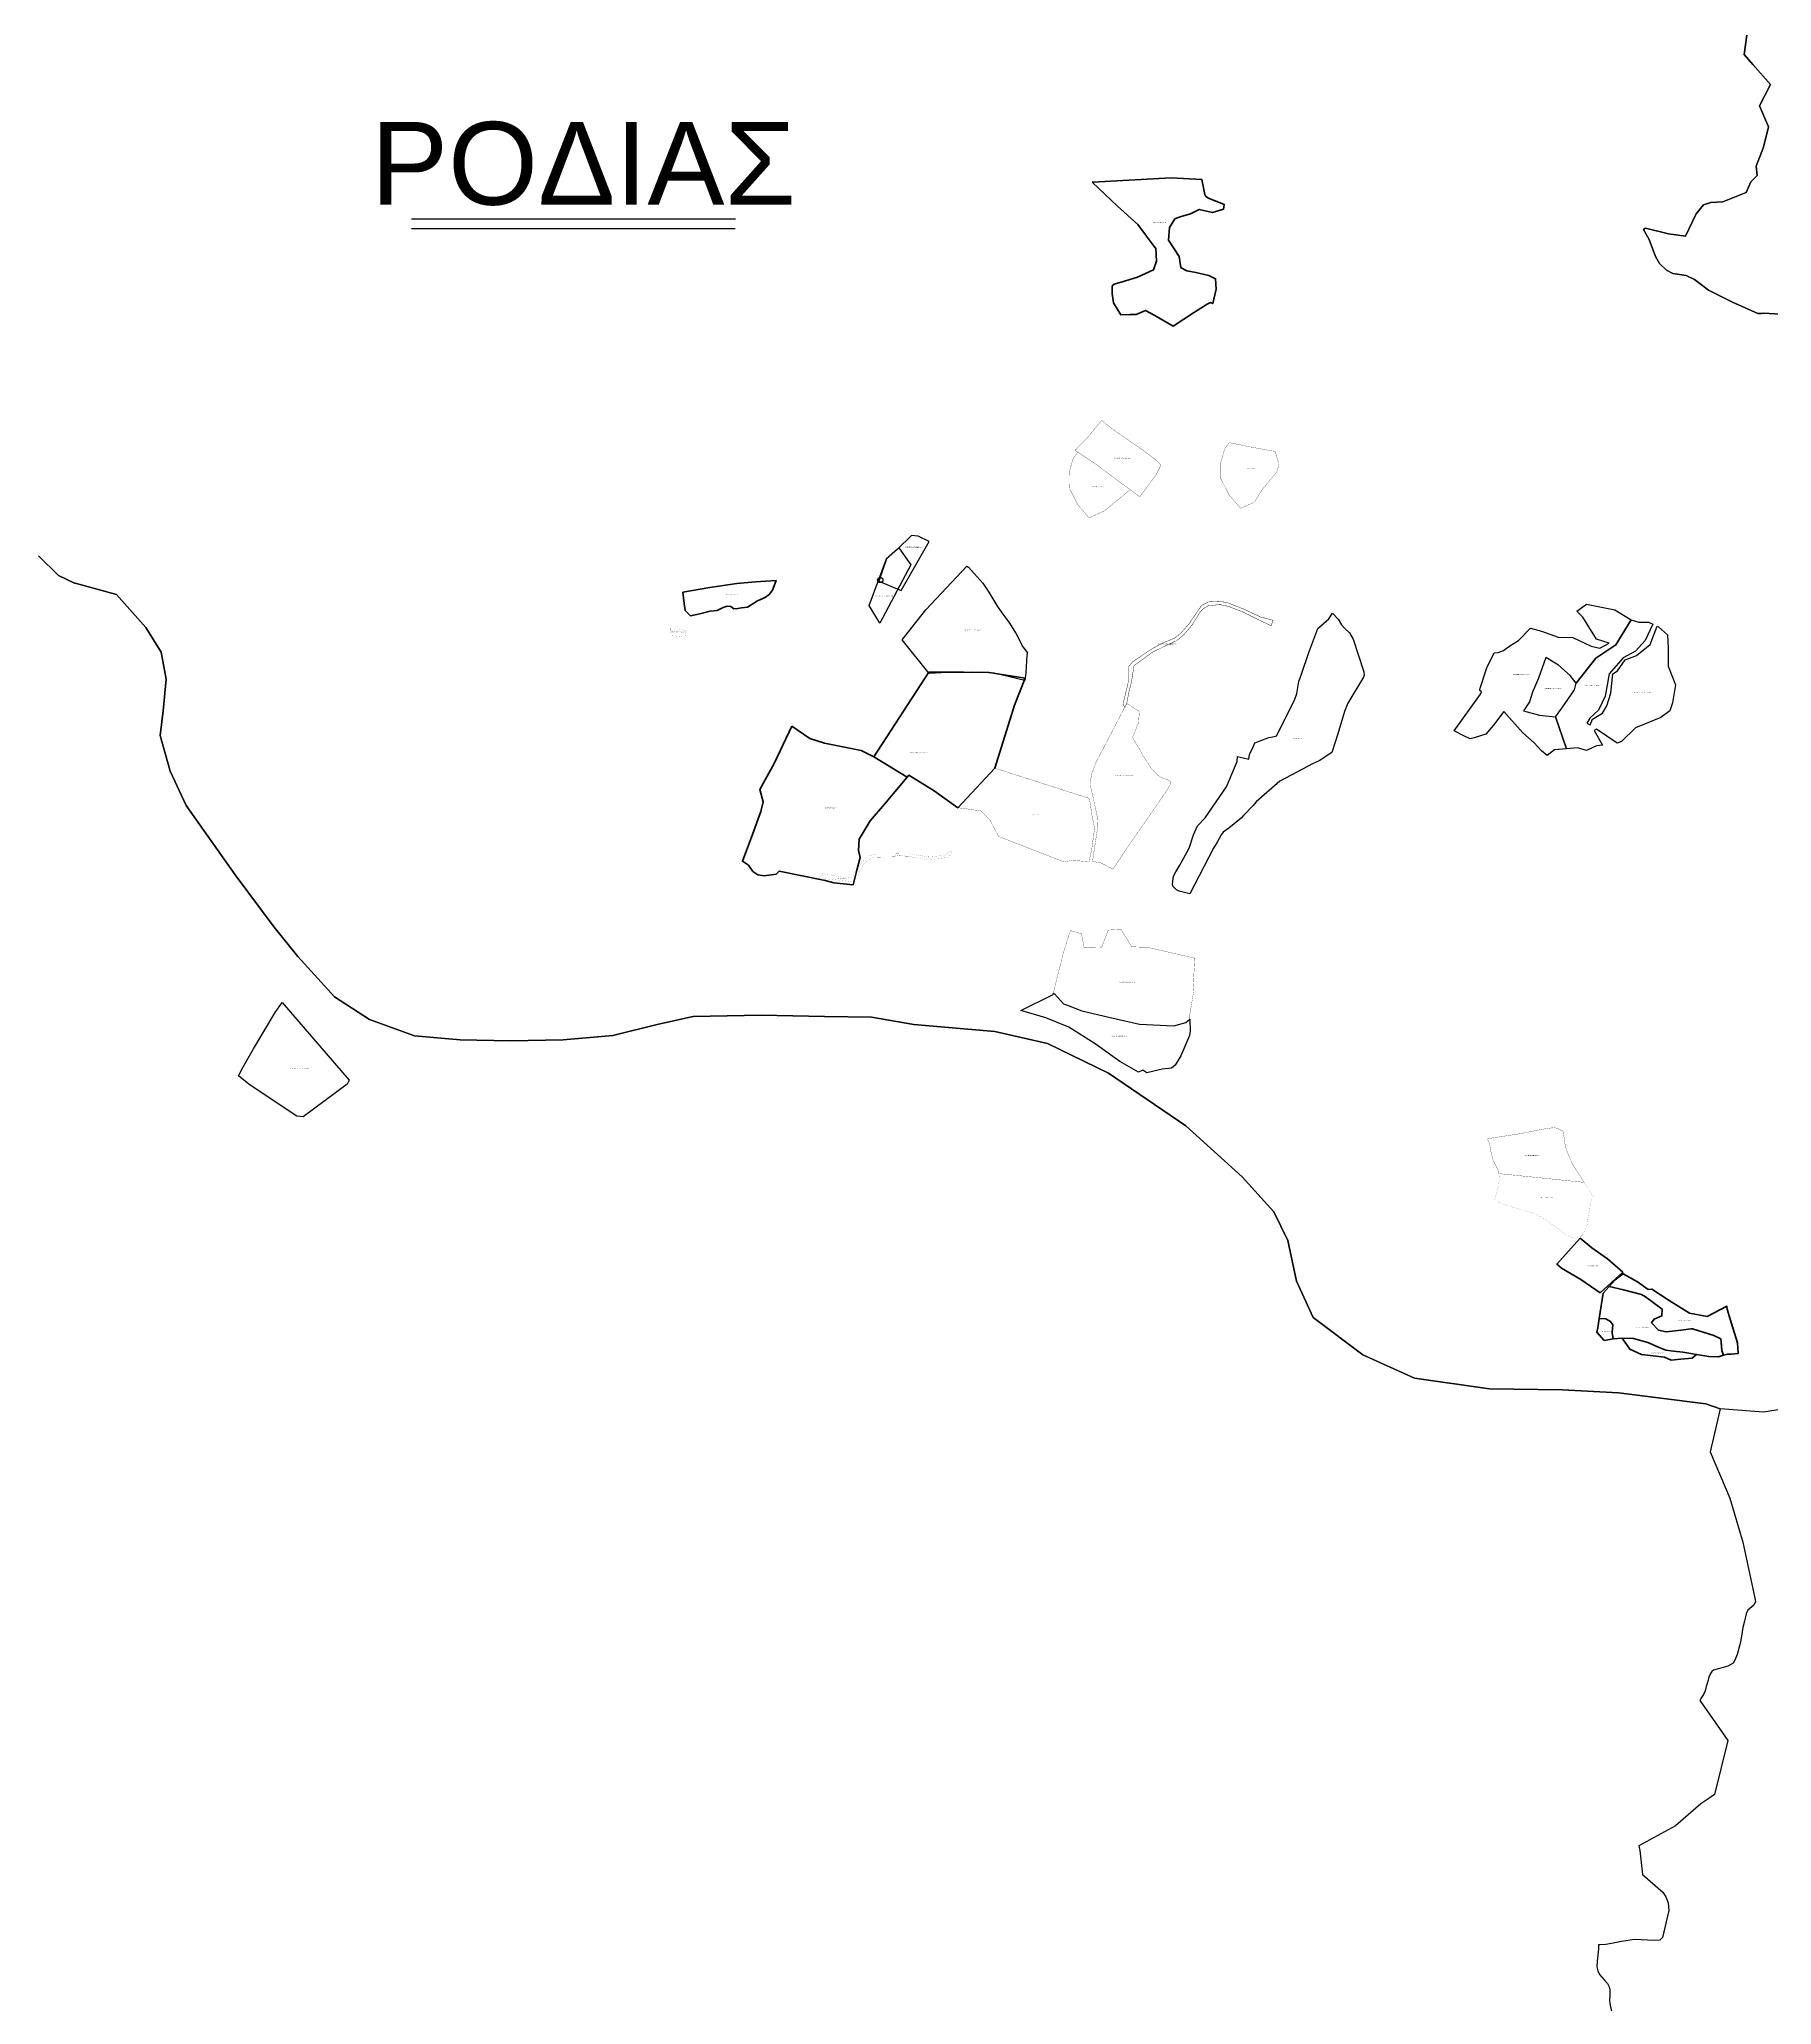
# Model space of a CAD drawing. Header units: metres. Extents: x 245125 to 394351, y 270578 to 4233311.
# Drawn here: x 285375 to 287468, y 4184756 to 4187130 of the extents above; entities that cross this region are included whole.
import ezdxf
from ezdxf.enums import TextEntityAlignment as Align
from ezdxf.lldxf.tags import DXFTag

# ---------------------------------------------------------------- set-up
doc = ezdxf.new("R2010")
doc.units = ezdxf.units.M
doc.linetypes.add('t-orio', pattern=[0.79, 0.5, -0.12, 0.05, -0.12])
for name, color, linetype in [('4495-(228-329)', 103, 'Continuous'), ('ASTOTA', 7, 'Continuous'), ('topo2010', 207, 'Continuous'), ('topo2011', 23, 'Continuous'), ('topo2012', 144, 'Continuous'), ('topo2015', 137, 'Continuous'), ('topo2016', 36, 'Continuous'), ('topo2020', 3, 'Continuous'), ('topo2021', 4, 'Continuous'), ('topo2023', 41, 'Continuous'), ('topo2025', 112, 'Continuous'), ('ΗΛΕΙΑ_Ονομασία ΟΤΑ_ΟΚΧΕ', 6, 'Continuous')]:
    doc.layers.add(name, color=color, linetype=linetype)
doc.styles.add('ARIAL', font='arial.ttf')
doc.styles.get("Standard").update_dxf_attribs({"font": 'arial.ttf'})
tags = doc.linetypes.add('DASHDOT2', pattern=[0.5, 0.25, -0.125, 0, -0.125]).pattern_tags.tags
tags[10:11] = [DXFTag(74, 4), DXFTag(75, 0), DXFTag(340, '0'), DXFTag(46, 1.0), DXFTag(50, 0.0), DXFTag(44, 0.0), DXFTag(45, 0.0)]
tags[8:9] = [DXFTag(74, 4), DXFTag(75, 0), DXFTag(340, '0'), DXFTag(46, 1.0), DXFTag(50, 0.0), DXFTag(44, 0.0), DXFTag(45, 0.0)]
tags[6:7] = [DXFTag(74, 4), DXFTag(75, 0), DXFTag(340, '0'), DXFTag(46, 1.0), DXFTag(50, 0.0), DXFTag(44, 0.0), DXFTag(45, 0.0)]
tags[4:5] = [DXFTag(74, 4), DXFTag(75, 0), DXFTag(340, '0'), DXFTag(46, 1.0), DXFTag(50, 0.0), DXFTag(44, 0.0), DXFTag(45, 0.0)]
tags = doc.linetypes.add('HIDDEN', pattern=[0.375, 0.25, -0.125]).pattern_tags.tags
tags[6:7] = [DXFTag(74, 4), DXFTag(75, 0), DXFTag(340, '0'), DXFTag(46, 1.0), DXFTag(50, 0.0), DXFTag(44, 0.0), DXFTag(45, 0.0)]
tags[4:5] = [DXFTag(74, 4), DXFTag(75, 0), DXFTag(340, '0'), DXFTag(46, 1.0), DXFTag(50, 0.0), DXFTag(44, 0.0), DXFTag(45, 0.0)]
tags = doc.linetypes.add('ΣΥΡΜΑΤΟΠΛΕΓΜΑ', pattern='A,1,-0.4,["X",Standard,S=0.2,R=0,X=-0.1,Y=-0.1],-0.4', length=1.8).pattern_tags.tags
tags[15:16] = [DXFTag(74, 4), DXFTag(75, 0), DXFTag(340, '0'), DXFTag(46, 1.0), DXFTag(50, 0.0), DXFTag(44, 0.0), DXFTag(45, 0.0)]
tags[4:5] = [DXFTag(74, 4), DXFTag(75, 0), DXFTag(340, '0'), DXFTag(46, 1.0), DXFTag(50, 0.0), DXFTag(44, 0.0), DXFTag(45, 0.0)]

msp = doc.modelspace()

# ---------------------------------------------------------------- linework, layer by layer
at = {"color": 23, "linetype": 'ΣΥΡΜΑΤΟΠΛΕΓΜΑ'}
for p, q in [((286495.7, 4186493.5), (286497.6, 4186492)), ((286532.2, 4186445.8), (286538.2, 4186436.8))]:
    msp.add_line(p, q, dxfattribs=at)
at = {"linetype": 'ΣΥΡΜΑΤΟΠΛΕΓΜΑ'}
msp.add_line((286495.7, 4186493.5), (286495.7, 4186493.5), dxfattribs=at)
at = {"layer": '4495-(228-329)', "color": 103}
for p, q in [((285825.1, 4186913), (286216.3, 4186913)), ((285824.8, 4186901.3), (286216, 4186901.3))]:
    msp.add_line(p, q, dxfattribs=at)
at = {"layer": 'ASTOTA', "color": 253, "linetype": 'HIDDEN', "ltscale": 300}
for points in [[(287552.9, 4186793.2), (287458.3, 4186798.8), (287455.7, 4186798.7), (287451.5, 4186798.7), (287420.7, 4186812.2), (287391.6, 4186826.6), (287374.8, 4186839.7), (287364.7, 4186844.3), (287348.7, 4186846.7), (287340.8, 4186850.9), (287332.6, 4186858.8), (287327.6, 4186867.5), (287320.2, 4186887.8), (287313, 4186900), (287314.7, 4186901.2), (287315.5, 4186901.7), (287343.2, 4186894.7), (287363.9, 4186891.9), (287376.9, 4186919), (287385.5, 4186930), (287394.6, 4186932.7), (287409.2, 4186933.5), (287437.3, 4186944.6), (287443, 4186957.7), (287450.5, 4186965.4), (287449.3, 4186976.5), (287458.1, 4186999.6), (287464, 4187023.9), (287453.3, 4187049.4), (287466.4, 4187075.3), (287445.1, 4187099.3), (287434.8, 4187111.3), (287438.2, 4187134.8)], [(287438.2, 4187134.8), (287434.8, 4187111.3), (287445.1, 4187099.3), (287466.4, 4187075.3), (287453.3, 4187049.4), (287464, 4187023.9), (287458.1, 4186999.6), (287449.3, 4186976.5), (287450.5, 4186965.4), (287443, 4186957.7), (287437.3, 4186944.6), (287409.2, 4186933.5), (287394.6, 4186932.7), (287385.5, 4186930), (287376.9, 4186919), (287363.9, 4186891.9), (287343.2, 4186894.7), (287315.5, 4186901.7), (287314.7, 4186901.2), (287313, 4186900), (287320.2, 4186887.8), (287327.6, 4186867.5), (287332.6, 4186858.8), (287340.8, 4186850.9), (287348.7, 4186846.7), (287364.7, 4186844.3), (287374.8, 4186839.7), (287391.6, 4186826.6), (287420.7, 4186812.2), (287451.5, 4186798.7), (287455.7, 4186798.7), (287458.3, 4186798.8), (287552.9, 4186793.2)], [(287552.9, 4186793.2), (287458.3, 4186798.8), (287455.7, 4186798.7), (287451.5, 4186798.7), (287420.7, 4186812.2), (287391.6, 4186826.6), (287374.8, 4186839.7), (287364.7, 4186844.3), (287348.7, 4186846.7), (287340.8, 4186850.9), (287332.6, 4186858.8), (287327.6, 4186867.5), (287320.2, 4186887.8), (287313, 4186900), (287314.7, 4186901.2), (287315.5, 4186901.7), (287343.2, 4186894.7), (287363.9, 4186891.9), (287376.9, 4186919), (287385.5, 4186930), (287394.6, 4186932.7), (287409.2, 4186933.5), (287437.3, 4186944.6), (287443, 4186957.7), (287450.5, 4186965.4), (287449.3, 4186976.5), (287458.1, 4186999.6), (287464, 4187023.9), (287453.3, 4187049.4), (287466.4, 4187075.3), (287445.1, 4187099.3), (287434.8, 4187111.3), (287438.2, 4187134.8)], [(287504.1, 4185478.7), (287458.2, 4185471.6), (287406, 4185475.4), (287388.6, 4185481.4), (287283, 4185494.6), (287215.2, 4185498.2), (287127, 4185499.4), (287036.4, 4185512.6), (286974, 4185540.8), (286914, 4185585.7), (286894.2, 4185629.5), (286883.4, 4185678.7), (286866.6, 4185713.5), (286828.2, 4185755.5), (286760.4, 4185817.3), (286666.8, 4185880.9), (286593.1, 4185916.9), (286529.5, 4185931.3), (286431.7, 4185939.7), (286380.7, 4185948.7), (286323.7, 4185949.3), (286247.5, 4185951.1), (286165.3, 4185949.3), (286123.3, 4185940.3), (286068.1, 4185926.5), (286008.1, 4185921.1), (285944.5, 4185919.9), (285883.9, 4185921.1), (285828.7, 4185925.9), (285774.1, 4185945.7), (285732.1, 4185973.3), (285687.7, 4186021.9), (285658.9, 4186057.3), (285612.1, 4186120.3), (285552.7, 4186204.3), (285533.5, 4186245.7), (285521.5, 4186288.9), (285524.8, 4186318.6), (285528.5, 4186356.9), (285522.5, 4186389.6), (285504.1, 4186419.2), (285468.5, 4186459.3), (285418.7, 4186472.7), (285417.9, 4186472.7), (285398.5, 4186482.1), (285374.2, 4186506)], [(285374.2, 4186506), (285398.5, 4186482.1), (285417.9, 4186472.7), (285418.7, 4186472.7), (285468.5, 4186459.3), (285504.1, 4186419.2), (285522.5, 4186389.6), (285528.5, 4186356.9), (285524.8, 4186318.6), (285521.5, 4186288.9), (285533.5, 4186245.7), (285552.7, 4186204.3), (285612.1, 4186120.3), (285658.9, 4186057.3), (285687.7, 4186021.9), (285732.1, 4185973.3), (285774.1, 4185945.7), (285828.7, 4185925.9), (285883.9, 4185921.1), (285944.5, 4185919.9), (286008.1, 4185921.1), (286068.1, 4185926.5), (286123.3, 4185940.3), (286165.3, 4185949.3), (286247.5, 4185951.1), (286323.7, 4185949.3), (286380.7, 4185948.7), (286431.7, 4185939.7), (286529.5, 4185931.3), (286593.1, 4185916.9), (286666.8, 4185880.9), (286760.4, 4185817.3), (286828.2, 4185755.5), (286866.6, 4185713.5), (286883.4, 4185678.7), (286894.2, 4185629.5), (286914, 4185585.7), (286974, 4185540.8), (287036.4, 4185512.6), (287127, 4185499.4), (287215.2, 4185498.2), (287283, 4185494.6), (287388.6, 4185481.4), (287406, 4185475.4), (287393.8, 4185423.4), (287417.5, 4185367.5), (287433, 4185314.3), (287440.4, 4185280.7), (287447.7, 4185246.8), (287448.6, 4185242.7), (287446.5, 4185238.2), (287439.1, 4185232.1), (287437.2, 4185227.9), (287435.2, 4185219), (287433.2, 4185211.4), (287432, 4185203.6), (287430.4, 4185193.7), (287426.4, 4185178.5), (287423.5, 4185171.7), (287421.4, 4185168.2), (287414.9, 4185164.5), (287397.8, 4185159.6), (287395.8, 4185158.2), (287394.1, 4185155.6), (287392.1, 4185151.5), (287391.2, 4185147.7), (287389, 4185140.1), (287387.7, 4185134.7), (287385.6, 4185130.5), (287383.2, 4185126.8), (287381.4, 4185123.2), (287399.3, 4185097.4), (287414.9, 4185075), (287399.1, 4185009.7), (287390.8, 4185004), (287382.5, 4184998.4), (287351.9, 4184971.9), (287307.7, 4184947.5), (287308.6, 4184941.9), (287312, 4184913.1), (287336.6, 4184891.6), (287340, 4184885.8), (287343, 4184878.9), (287343.8, 4184869.6), (287336.3, 4184837), (287332.8, 4184833.8), (287326.2, 4184833.4), (287302.2, 4184834.6), (287286.7, 4184832.1), (287274.4, 4184829.7), (287267.6, 4184828.5), (287260.5, 4184828.1), (287258.7, 4184828), (287258.8, 4184823.3), (287257.1, 4184808.2), (287256.7, 4184801.4), (287258.1, 4184796.6), (287260.2, 4184792.2), (287265.7, 4184785.7), (287269.7, 4184781.3), (287271.7, 4184777.3), (287272.4, 4184773.6), (287272.6, 4184765.6), (287272.3, 4184761.3), (287272.4, 4184757.3), (287274.5, 4184747.3)], [(285374.2, 4186506), (285398.5, 4186482.1), (285417.9, 4186472.7), (285418.7, 4186472.7), (285468.5, 4186459.3), (285504.1, 4186419.2), (285522.5, 4186389.6), (285528.5, 4186356.9), (285524.8, 4186318.6), (285521.5, 4186288.9), (285533.5, 4186245.7), (285552.7, 4186204.3), (285612.1, 4186120.3), (285658.9, 4186057.3), (285687.7, 4186021.9), (285732.1, 4185973.3), (285774.1, 4185945.7), (285828.7, 4185925.9), (285883.9, 4185921.1), (285944.5, 4185919.9), (286008.1, 4185921.1), (286068.1, 4185926.5), (286123.3, 4185940.3), (286165.3, 4185949.3), (286247.5, 4185951.1), (286323.7, 4185949.3), (286380.7, 4185948.7), (286431.7, 4185939.7), (286529.5, 4185931.3), (286593.1, 4185916.9), (286666.8, 4185880.9), (286760.4, 4185817.3), (286828.2, 4185755.5), (286866.6, 4185713.5), (286883.4, 4185678.7), (286894.2, 4185629.5), (286914, 4185585.7), (286974, 4185540.8), (287036.4, 4185512.6), (287127, 4185499.4), (287215.2, 4185498.2), (287283, 4185494.6), (287388.6, 4185481.4), (287406, 4185475.4), (287393.8, 4185423.4), (287417.5, 4185367.5), (287433, 4185314.3), (287440.4, 4185280.7), (287447.7, 4185246.8), (287448.6, 4185242.7), (287446.5, 4185238.2), (287439.1, 4185232.1), (287437.2, 4185227.9), (287435.2, 4185219), (287433.2, 4185211.4), (287432, 4185203.6), (287430.4, 4185193.7), (287426.4, 4185178.5), (287423.5, 4185171.7), (287421.4, 4185168.2), (287414.9, 4185164.5), (287397.8, 4185159.6), (287395.8, 4185158.2), (287394.1, 4185155.6), (287392.1, 4185151.5), (287391.2, 4185147.7), (287389, 4185140.1), (287387.7, 4185134.7), (287385.6, 4185130.5), (287383.2, 4185126.8), (287381.4, 4185123.2), (287399.3, 4185097.4), (287414.9, 4185075), (287399.1, 4185009.7), (287390.8, 4185004), (287382.5, 4184998.4), (287351.9, 4184971.9), (287307.7, 4184947.5), (287308.6, 4184941.9), (287312, 4184913.1), (287336.6, 4184891.6), (287340, 4184885.8), (287343, 4184878.9), (287343.8, 4184869.6), (287336.3, 4184837), (287332.8, 4184833.8), (287326.2, 4184833.4), (287302.2, 4184834.6), (287286.7, 4184832.1), (287274.4, 4184829.7), (287267.6, 4184828.5), (287260.5, 4184828.1), (287258.7, 4184828), (287258.8, 4184823.3), (287257.1, 4184808.2), (287256.7, 4184801.4), (287258.1, 4184796.6), (287260.2, 4184792.2), (287265.7, 4184785.7), (287269.7, 4184781.3), (287271.7, 4184777.3), (287272.4, 4184773.6), (287272.6, 4184765.6), (287272.3, 4184761.3), (287272.4, 4184757.3), (287274.5, 4184747.3)]]:
    msp.add_lwpolyline(points, dxfattribs=at)
at = {"layer": 'topo2010', "color": 207}
for p, q in [((286378, 4186445.8), (286398.7, 4186502.1)), ((286398.7, 4186502.1), (286413.7, 4186515.4)), ((286413.7, 4186515.4), (286428.1, 4186495)), ((286428.1, 4186495), (286390.7, 4186424.3)), ((286390.7, 4186424.3), (286378, 4186445.8))]:
    msp.add_line(p, q, dxfattribs=at)
for points in [[(286398.7, 4186502.1), (286389.5, 4186475.4), (286416.4, 4186464.1), (286450.4, 4186523.3)], [(286450.4, 4186523.3), (286437.1, 4186529.7), (286428.9, 4186530.4), (286412.1, 4186513.8), (286398.7, 4186502.1), (286398.7, 4186502.1)]]:
    msp.add_lwpolyline(points, dxfattribs=at)
at = {"layer": 'topo2010', "color": 207, "lineweight": 60}
for points in [[(286284.5, 4186300.2), (286306.3, 4186285.3), (286323.7, 4186279.6), (286368.2, 4186270.8), (286383.6, 4186263), (286450, 4186365.4), (286492.2, 4186365.4), (286522.6, 4186365), (286566.4, 4186358.2), (286553.3, 4186325.4), (286529.5, 4186249.4), (286485, 4186201.6), (286456.2, 4186221.8), (286425.9, 4186240.9), (286423.9, 4186238.6), (286396.4, 4186205.7), (286379.2, 4186185.9), (286365.7, 4186163.7), (286364.9, 4186149.7), (286366.8, 4186141.6), (286363, 4186126.1), (286358.6, 4186108.6), (286335.1, 4186110.9), (286324.8, 4186113.6), (286269, 4186125), (286265.6, 4186121.1), (286250.9, 4186119.4), (286243.3, 4186120.3), (286237.4, 4186124.6), (286232, 4186132.2), (286224.6, 4186136.9), (286236.7, 4186169.4), (286247.1, 4186197.1), (286249.6, 4186208.6), (286245.7, 4186223.5), (286263.1, 4186254.9)], [(286284.5, 4186300.2), (286263.1, 4186254.9), (286245.7, 4186223.5), (286249.6, 4186208.6), (286246.8, 4186196.8), (286236.7, 4186169.4), (286224.6, 4186136.9), (286232, 4186132.2), (286237.4, 4186124.6), (286243.3, 4186120.3), (286250.9, 4186119.4), (286265.6, 4186121.1), (286269, 4186125), (286324.8, 4186113.6), (286335.1, 4186110.9), (286358.6, 4186108.6), (286363, 4186126.1), (286366.8, 4186141.6), (286364.9, 4186149.7), (286365.7, 4186163.7), (286379.2, 4186185.9), (286396.4, 4186205.7), (286423.9, 4186238.6), (286383.6, 4186263), (286368.2, 4186270.8), (286323.7, 4186279.6), (286306.3, 4186285.3), (286284.5, 4186300.2)]]:
    msp.add_lwpolyline(points, close=True, dxfattribs=at)
at = {"layer": 'topo2010', "color": 1}
msp.add_circle((286391.2, 4186476.7), 3.25, dxfattribs=at)
at = {"layer": 'topo2011', "color": 23, "linetype": 'ΣΥΡΜΑΤΟΠΛΕΓΜΑ'}
for p, q in [((286446.2, 4186440.4), (286495.7, 4186493.5)), ((286497.6, 4186492), (286515.1, 4186472.8)), ((286515.1, 4186472.8), (286522.3, 4186461.8)), ((286522.3, 4186461.8), (286532.2, 4186445.8)), ((286417.5, 4186404.3), (286446.2, 4186440.4)), ((286538.2, 4186436.8), (286546.4, 4186425.6)), ((286450.4, 4186363.6), (286417.5, 4186404.3)), ((286546.4, 4186425.6), (286555.3, 4186411.6)), ((286555.3, 4186411.6), (286563.3, 4186396)), ((286563.3, 4186396), (286568.9, 4186388.5)), ((286568.4, 4186385.9), (286567.7, 4186378.8)), ((286568.9, 4186388.5), (286568.4, 4186385.9)), ((286464.9, 4186364.5), (286450.4, 4186363.6)), ((286502.1, 4186365.3), (286464.9, 4186364.5)), ((286515.3, 4186365), (286502.1, 4186365.3)), ((286528.6, 4186363.9), (286515.3, 4186365)), ((286565.9, 4186355.3), (286528.6, 4186363.9)), ((286566.9, 4186364.4), (286565.9, 4186355.3)), ((286567.7, 4186378.8), (286566.9, 4186364.4))]:
    msp.add_line(p, q, dxfattribs=at)
at = {"layer": 'topo2011', "color": 23}
for p, q in [((285634.2, 4185910.2), (285660.4, 4185954.3)), ((285660.4, 4185954.3), (285668.9, 4185966.1)), ((285668.9, 4185966.1), (285749.5, 4185872.6)), ((285621.4, 4185887.7), (285634.2, 4185910.2)), ((285616.1, 4185877.5), (285621.4, 4185887.7)), ((285628.5, 4185867.8), (285616.1, 4185877.5)), ((285641.1, 4185859.3), (285628.5, 4185867.8)), ((285686.6, 4185828.8), (285641.1, 4185859.3)), ((285747.2, 4185867.8), (285694.1, 4185828.3)), ((285749.5, 4185872.6), (285747.2, 4185867.8)), ((285694.1, 4185828.3), (285686.6, 4185828.8))]:
    msp.add_line(p, q, dxfattribs=at)
at = {"layer": 'topo2011'}
msp.add_line((285668.9, 4185966.1), (285668.9, 4185966.1), dxfattribs=at)
at = {"layer": 'topo2012', "color": 144, "lineweight": 50}
for points in [[(287236.5, 4185681.6), (287250.6, 4185669.8), (287269.7, 4185656.5), (287288.3, 4185640.4), (287260.9, 4185615.7), (287237.6, 4185631.7), (287214.3, 4185645.4), (287208.4, 4185650.3), (287208.4, 4185650.3), (287236.5, 4185681.6)], [(287271.9, 4185623.2), (287289.1, 4185619.1), (287310.7, 4185613.6), (287315.7, 4185610.6), (287335.6, 4185595.8), (287335.4, 4185587.7), (287326, 4185583.7), (287323, 4185579.3), (287331.4, 4185570.6), (287340.5, 4185568.4), (287358.6, 4185570.6), (287370.4, 4185571.9), (287372.2, 4185572.1), (287398.1, 4185564.2), (287406.8, 4185559.8), (287408, 4185545.7), (287410, 4185540.2), (287403.9, 4185538.3), (287392, 4185538.5), (287377.3, 4185541.1), (287372.7, 4185541.9), (287360.6, 4185543.8), (287349.5, 4185545.1), (287340, 4185546.4), (287332.3, 4185549.6), (287318.5, 4185555.7), (287301.1, 4185560.4), (287287.3, 4185561), (287276.4, 4185559.8), (287275.3, 4185567.6), (287276, 4185576.8), (287273.5, 4185581.1), (287267.6, 4185584.3), (287259.8, 4185584.5), (287264.4, 4185615.1)], [(287271.9, 4185623.2), (287279.1, 4185631.1), (287288.7, 4185638.6), (287305.9, 4185629), (287318.9, 4185619.7), (287323.2, 4185620), (287344.1, 4185606.4), (287368.6, 4185591.2), (287390.1, 4185587), (287413.9, 4185599.3), (287414.2, 4185596), (287415.9, 4185590.5), (287416.2, 4185589.1), (287421, 4185573.2), (287426.8, 4185555.1), (287427.5, 4185542.2), (287419.6, 4185541.3), (287414.5, 4185541.6), (287410, 4185540.2), (287408, 4185545.7), (287407.4, 4185552.3), (287406.8, 4185559.8), (287398.1, 4185564.2), (287372.2, 4185572.1), (287370.4, 4185571.9), (287358.6, 4185570.6), (287340.5, 4185568.4), (287331.4, 4185570.6), (287323, 4185579.3), (287326, 4185583.7), (287326, 4185583.7), (287335.4, 4185587.7), (287335.6, 4185595.8), (287315.7, 4185610.6), (287310.7, 4185613.6), (287289.1, 4185619.1)], [(287259.8, 4185584.5), (287267.6, 4185584.3), (287273.5, 4185581.1), (287276, 4185576.8), (287275.3, 4185567.6), (287276.4, 4185559.8), (287272.4, 4185559.3), (287265.8, 4185558.1), (287256.9, 4185567.9), (287258.1, 4185573.2)], [(287287.3, 4185561), (287301.1, 4185560.4), (287318.5, 4185555.7), (287332.3, 4185549.6), (287340, 4185546.4), (287349.5, 4185545.1), (287360.6, 4185543.8), (287372.7, 4185541.9), (287377.3, 4185541.1), (287372.1, 4185536.7), (287358.1, 4185535.4), (287346.5, 4185534.3), (287338.6, 4185537.8), (287314.4, 4185540.8), (287310.6, 4185541.1), (287296.6, 4185547.7)]]:
    msp.add_lwpolyline(points, close=True, dxfattribs=at)
at = {"layer": 'topo2015', "color": 137, "ltscale": 0.2, "flags": 128}
for points in [[(287116.1, 4186338.7), (287117.4, 4186341.7), (287114.9, 4186343.5), (287123.8, 4186370.7), (287132.7, 4186388.7), (287137.5, 4186389.2), (287144.1, 4186391.5), (287151.8, 4186397.1), (287162.3, 4186403.5), (287176.7, 4186418.3), (287189.9, 4186415), (287210.2, 4186407.4), (287227.8, 4186407.3), (287249.8, 4186396.9), (287260.4, 4186394.2), (287271.7, 4186400.3), (287256.3, 4186405), (287240.1, 4186431.9), (287232.5, 4186439.1), (287244.2, 4186447.4), (287278.7, 4186440.4), (287298.3, 4186428.5), (287279.8, 4186398.3), (287255.7, 4186382.4), (287232, 4186351.9), (287224.4, 4186361.1), (287210.5, 4186373.6), (287195.4, 4186382.9), (287186.4, 4186358.1), (287179.1, 4186341), (287175.3, 4186329.5), (287168.2, 4186318.7), (287187.4, 4186313.2), (287206.7, 4186311.4), (287220.2, 4186272.8), (287205.6, 4186271.6), (287197, 4186264.8), (287189.9, 4186270.3), (287181.3, 4186279.8), (287167.6, 4186292.2), (287144.3, 4186317.8), (287131.8, 4186301.2), (287122.9, 4186290.6), (287108.8, 4186285.8), (287104, 4186284.6), (287096.2, 4186288.4), (287084.3, 4186294.3), (287116.1, 4186338.7)], [(287298.3, 4186428.5), (287298.3, 4186428.5), (287298.3, 4186428.5), (287298.3, 4186428.5), (287307.7, 4186425.6), (287319.4, 4186425.8), (287324.6, 4186423.3), (287315.1, 4186403.4), (287303.7, 4186390.5), (287288.6, 4186382.8), (287271.7, 4186363.1), (287267, 4186336.4), (287259, 4186319.3), (287248.2, 4186309.7), (287244.6, 4186303.6), (287248.7, 4186301.5), (287251.4, 4186308.7), (287263.5, 4186315.8), (287269, 4186324.8), (287273.6, 4186339.9), (287276.1, 4186363.2), (287281.9, 4186367), (287291.2, 4186380.4), (287304.6, 4186385.3), (287321.1, 4186398.8), (287329.8, 4186420.8), (287331.2, 4186420.1), (287342.3, 4186410.4), (287342.8, 4186394.3), (287342.9, 4186372.5), (287351.9, 4186350.2), (287348.1, 4186328.4), (287344.8, 4186318.5), (287334.1, 4186310.4), (287303.5, 4186298.2), (287286.5, 4186281.5), (287281.3, 4186279.5), (287256.3, 4186296.4), (287253.4, 4186294.7), (287263.7, 4186277.3), (287256.5, 4186276.4), (287244.2, 4186270.7), (287233.3, 4186273.9), (287220.2, 4186272.8), (287220.2, 4186272.8), (287206.7, 4186311.4), (287214.4, 4186321.7), (287229.9, 4186343.8), (287232, 4186351.9), (287255.7, 4186382.4), (287279.8, 4186398.3), (287279.8, 4186398.3), (287279.8, 4186398.3), (287298.3, 4186428.5)]]:
    msp.add_lwpolyline(points, close=True, dxfattribs=at)
at = {"layer": 'topo2016', "color": 36, "linetype": 'DASHDOT2', "lineweight": 70, "ltscale": 0.3, "flags": 128}
for points in [[(286647, 4186957.2), (286655.1, 4186957.6), (286742.6, 4186962.5), (286779.8, 4186960.4), (286783.3, 4186942.4), (286784.5, 4186939.8), (286787.8, 4186937.9), (286806.7, 4186930.4), (286806.7, 4186930.4), (286805.9, 4186924.4), (286792.5, 4186920.4), (286776.5, 4186924.2), (286765.9, 4186918.9), (286753.4, 4186915.4), (286747.2, 4186912.8), (286740.6, 4186902.4), (286739.3, 4186887.1), (286752.2, 4186867.5), (286754.4, 4186854.3), (286754.5, 4186853.7), (286761.7, 4186850), (286772.4, 4186848.1), (286788.3, 4186844.5), (286796.2, 4186840.6), (286796.8, 4186827.9), (286792.9, 4186810.6), (286790, 4186811.9), (286786, 4186809.8), (286770.6, 4186800.1), (286745.2, 4186783.3), (286722.9, 4186796), (286711.7, 4186802.3), (286700.2, 4186797.5), (286692.7, 4186797.3), (286692.7, 4186797.3), (286681.9, 4186796.9), (286681.9, 4186796.9), (286673, 4186811.4), (286671.5, 4186822.9), (286671.5, 4186831.8), (286673.8, 4186834), (286686.4, 4186837.7), (286702, 4186842.6), (286721.3, 4186851.5), (286725, 4186861.9), (286725, 4186861.9), (286723.9, 4186877.5), (286723.9, 4186877.5), (286723.1, 4186877.7), (286702.2, 4186905.9), (286702.2, 4186905.9), (286702.2, 4186905.9), (286677.7, 4186928.3)], [(286152.8, 4186462.1), (286185.5, 4186467.6), (286218.1, 4186472.4), (286240.6, 4186474.5), (286265.4, 4186475.9), (286260.9, 4186464.2), (286256.9, 4186459.1), (286252.5, 4186456.1), (286249.5, 4186454.4), (286243.1, 4186451.6), (286231, 4186444), (286223.6, 4186442.9), (286219.1, 4186442.3), (286214.4, 4186441.9), (286210.8, 4186444.5), (286206.4, 4186445.2), (286201.4, 4186443.4), (286194.2, 4186439.7), (286185.7, 4186439.1), (286173.1, 4186435.8), (286161.8, 4186433.5), (286155.5, 4186439.6), (286154.4, 4186448.3)]]:
    msp.add_lwpolyline(points, close=True, dxfattribs=at)
at = {"layer": 'topo2020', "color": 3, "const_width": 0.3}
for points in [[(286812.8, 4186642.6), (286835.9, 4186637.8), (286868.3, 4186631.9), (286872.5, 4186617.4), (286871.1, 4186608.4), (286852.3, 4186585.4), (286843.4, 4186570.9), (286826.5, 4186563.2), (286812.7, 4186579.3), (286802.5, 4186599.3), (286802.7, 4186619.4), (286807.3, 4186635)], [(286629.8, 4186631.1), (286650.5, 4186617.3), (286693.1, 4186585.7), (286679.8, 4186574.8), (286661.9, 4186560.1), (286643.5, 4186551.7), (286629.7, 4186567.7), (286619.5, 4186587.8), (286619.7, 4186607.9), (286624.3, 4186623.5)]]:
    msp.add_lwpolyline(points, close=True, dxfattribs=at)
at = {"layer": 'topo2020', "color": 3, "linetype": 'DASHDOT2', "lineweight": 60, "ltscale": 5, "const_width": 0.3}
msp.add_lwpolyline([(286529.5, 4186249.4), (286643.7, 4186212.8), (286645.3, 4186204.5), (286646.5, 4186194.4), (286650.1, 4186176.5), (286646.8, 4186152.4), (286643.4, 4186136.3), (286623.6, 4186138), (286612.8, 4186136.2), (286534.1, 4186166.9), (286523.8, 4186186.6), (286512.7, 4186197.8), (286485, 4186201.6)], close=True, dxfattribs=at)
at = {"layer": 'topo2021', "color": 4, "ltscale": 2, "const_width": 0.1}
for points in [[(286363.6, 4186128.9), (286369.7, 4186137.1), (286375, 4186141.7), (286378.6, 4186143.6), (286387.3, 4186145.8), (286405.6, 4186145.7), (286425.8, 4186146.2), (286449.3, 4186142.2), (286463.9, 4186143.5), (286469.8, 4186144.5), (286476.4, 4186149.1), (286478, 4186146.2), (286473.1, 4186142), (286464.4, 4186140.1), (286449.2, 4186138.7), (286425.5, 4186142.7), (286406.2, 4186142.2), (286383.7, 4186141.7), (286377, 4186138.7), (286372.5, 4186134.7), (286367.7, 4186127.9), (286362.4, 4186114.8), (286361.4, 4186111.7), (286359.4, 4186111.9)], [(286317, 4186115.2), (286321.3, 4186122.1), (286350.5, 4186116.6), (286355.7, 4186117.1), (286357.4, 4186118.3), (286363.6, 4186128.9), (286359.4, 4186111.9), (286349.9, 4186113.2), (286324.9, 4186115.7), (286322.1, 4186114.1)]]:
    msp.add_lwpolyline(points, close=True, dxfattribs=at)
at = {"layer": 'topo2023', "color": 246, "linetype": 't-orio', "ltscale": 45, "const_width": 0.3}
msp.add_lwpolyline([(286658.6, 4186669.5), (286671.6, 4186659), (286698, 4186640.7), (286708.8, 4186633.3), (286724.3, 4186621.7), (286730.4, 4186615.5), (286729.3, 4186613.6), (286724.3, 4186603.6), (286704.6, 4186577.2), (286693.1, 4186585.7), (286650.5, 4186617.3), (286629.8, 4186631.1), (286626.6, 4186633.2), (286641.5, 4186648.5)], close=True, dxfattribs=at)
at = {"layer": 'topo2023', "linetype": 't-orio', "ltscale": 50}
for points, const_width in [([(286865.8, 4186428), (286851, 4186431.8), (286831.4, 4186441), (286811.1, 4186449), (286801.6, 4186451), (286788, 4186450.3), (286779.2, 4186445.7), (286764.2, 4186423.7), (286754.2, 4186412.3), (286746.4, 4186406.3), (286731.1, 4186399.9), (286718, 4186392.6), (286696.1, 4186377.9), (286691.1, 4186371.6), (286691, 4186354.2), (286684.4, 4186326.5), (286686.7, 4186323.2), (286689, 4186327.6), (286691.8, 4186342.5), (286694.7, 4186353.4), (286697.7, 4186373.1), (286720, 4186389.4), (286734.8, 4186396.7), (286749.6, 4186403.7), (286757.4, 4186409.9), (286763.7, 4186417.3), (286767.7, 4186422), (286777.6, 4186437.9), (286781.8, 4186442.2), (286787.5, 4186445.6), (286801.7, 4186446.9), (286811.7, 4186444.8), (286828.9, 4186438.2), (286848.3, 4186428.5), (286863.3, 4186421.4)], 0.5), ([(286689, 4186327.6), (286704.2, 4186317.8), (286703.2, 4186304.1), (286695.9, 4186286.7), (286712.6, 4186258), (286718.3, 4186249.6), (286719.5, 4186247.9), (286727.1, 4186240.4), (286730, 4186238.3), (286740, 4186234.7), (286740.7, 4186234.5), (286742.3, 4186231.1), (286735.8, 4186220), (286734.6, 4186218.3), (286716.8, 4186192.5), (286690.8, 4186155.2), (286672.3, 4186127.3), (286660.5, 4186133.5), (286657.9, 4186134.8), (286647.6, 4186136.8), (286649.7, 4186150.7), (286652.8, 4186171.4), (286653.8, 4186178), (286653.1, 4186191.8), (286648, 4186215.5), (286644.5, 4186229.8), (286646.5, 4186242.1), (286651.8, 4186256.4), (286686.7, 4186323.2)], 0.3)]:
    msp.add_lwpolyline(points, close=True, dxfattribs=dict(at, const_width=const_width))
at = {"layer": 'topo2023'}
for points in [[(286937.6, 4186436.7), (286944.5, 4186429.2), (286948.4, 4186422.3), (286952.6, 4186418), (286958, 4186413), (286962.5, 4186405), (286975.4, 4186365.7), (286975.8, 4186361.5), (286974.9, 4186359.3), (286956, 4186328), (286952, 4186317.6), (286944, 4186291), (286936.5, 4186268.4), (286921.3, 4186258.2), (286914.1, 4186255), (286873.8, 4186233.5), (286845.4, 4186208.5), (286841.5, 4186204.3), (286829.9, 4186192.1), (286827, 4186189.1), (286812.4, 4186177), (286805.6, 4186172.1), (286803.1, 4186168.7), (286798.3, 4186159.8), (286793.6, 4186152.9), (286765.3, 4186097.5), (286752.2, 4186100.6), (286749.2, 4186102.5), (286744.7, 4186106.6), (286744.2, 4186109.6), (286745.4, 4186118.8), (286748.2, 4186124.3), (286753.1, 4186132), (286764.4, 4186152.9), (286769.4, 4186169), (286774.4, 4186179.8), (286783.8, 4186189.2), (286809.4, 4186226.8), (286822.4, 4186257.3), (286822.7, 4186263.4), (286836.3, 4186260.3), (286837.4, 4186266), (286841.9, 4186276.1), (286843.8, 4186280), (286860.6, 4186286.2), (286867.3, 4186287.4), (286870, 4186288.5), (286891.7, 4186331.6), (286894.3, 4186339.5), (286896.9, 4186354.1), (286900, 4186362.9), (286908.8, 4186389), (286919.6, 4186417.9), (286932.9, 4186429.8), (286937.6, 4186436.7)], [(286765.3, 4185946.2), (286765.5, 4185931.6), (286764.6, 4185926.3), (286754.3, 4185902), (286747.3, 4185890.4), (286743, 4185887.1), (286731.6, 4185885.7), (286713.4, 4185881.5), (286708.4, 4185884.6), (286703, 4185882.3), (286680.8, 4185894.9), (286650.7, 4185916.5), (286618.9, 4185936.4), (286604, 4185942.5), (286591.4, 4185947.8), (286560.9, 4185956.7), (286600.1, 4185976), (286600.4, 4185977.5), (286601.8, 4185976.6), (286612.7, 4185964.7), (286618, 4185962.7), (286634.6, 4185956.3), (286667.5, 4185948.5), (286704.3, 4185940.1), (286745.7, 4185938.2), (286760.5, 4185942.1)]]:
    msp.add_lwpolyline(points, close=True, dxfattribs=at)
at = {"layer": 'topo2023', "linetype": 't-orio', "ltscale": 35, "const_width": 0.3}
msp.add_lwpolyline([(286620.8, 4186053), (286622.2, 4186052.7), (286634.1, 4186049.5), (286637.5, 4186032.6), (286658.6, 4186033), (286666.6, 4186053.7), (286670.7, 4186054), (286682, 4186054.6), (286695.1, 4186033.5), (286713.6, 4186033), (286771.3, 4186019.7), (286769, 4185984.2), (286769.5, 4185978.1), (286765.3, 4185952.6), (286765.3, 4185946.2), (286760.5, 4185942.1), (286745.7, 4185938.2), (286704.3, 4185940.1), (286667.5, 4185948.5), (286634.6, 4185956.3), (286618, 4185962.7), (286612.7, 4185964.7), (286601.8, 4185976.6), (286600.4, 4185977.5), (286604.4, 4185994.5), (286612.8, 4186027.6)], close=True, dxfattribs=at)
at = {"layer": 'topo2023', "linetype": 't-orio', "ltscale": 30, "const_width": 0.3}
msp.add_lwpolyline([(287124.5, 4185801.7), (287138.8, 4185803.9), (287163.6, 4185807.7), (287192.7, 4185813.4), (287204.4, 4185815.1), (287209, 4185814.4), (287216.3, 4185810.6), (287218.1, 4185796.6), (287220, 4185788.3), (287227.3, 4185770.9), (287232.2, 4185763.7), (287241.5, 4185749), (287138.5, 4185759.6), (287138.4, 4185760.6), (287136.9, 4185765), (287131.8, 4185775.2), (287128.7, 4185786.7), (287127.3, 4185795.4)], close=True, dxfattribs=at)
at = {"layer": 'topo2023', "linetype": 't-orio', "ltscale": 6, "const_width": 0.1}
msp.add_lwpolyline([(287138.5, 4185759.6), (287241.5, 4185749), (287244.5, 4185744.3), (287252.6, 4185732), (287250.1, 4185727.3), (287246.2, 4185705.8), (287245.7, 4185703.1), (287245.1, 4185697.4), (287240.3, 4185686.5), (287237.2, 4185683.3), (287231.4, 4185681.1), (287221.2, 4185684.8), (287194.3, 4185704.5), (287181.6, 4185711.5), (287174.6, 4185713.5), (287154.5, 4185719.2), (287140.8, 4185724), (287136.8, 4185726.2), (287133.4, 4185727.9), (287138.1, 4185744.8), (287139, 4185753.5)], close=True, dxfattribs=at)
at = {"layer": 'topo2025', "linetype": 't-orio', "ltscale": 0.5, "const_width": 0.1}
msp.add_lwpolyline([(286137.2, 4186420.8), (286145.1, 4186420.6), (286146.3, 4186420.4), (286149.1, 4186417.2), (286157, 4186415.5), (286155.6, 4186407.4), (286147.8, 4186408.5), (286145.2, 4186408.8), (286137.7, 4186409.4), (286137.3, 4186419.8), (286137.2, 4186420.8)], dxfattribs=at)

# ---------------------------------------------------------------- texts
at = {"layer": 'topo2010', "color": 207, "ltscale": 2, "char_height": 1, "width": 3.661, "attachment_point": 1}
for s, insert in [('ΒΛΑΣΣΟΠΟΥΛΟΣ-10(ορθογωνιες)', (286421.2, 4186516.8)), ('ΒΛΑΣΣΟΠΟΥΛΟΣ-10(ορθογωνιες)', (286384.9, 4186457.8)), ('ΒΛΑΣΣΟΠΟΥΛΟΣ-10(ορθογωνιες)', (286427, 4186268.9)), ('ΒΛΑΣΣΟΠΟΥΛΟΣ-10', (286324.8, 4186201.5))]:
    msp.add_mtext(s, dxfattribs=dict(at, insert=insert))
at = {"layer": 'topo2011', "color": 23, "ltscale": 2, "char_height": 1, "width": 3.661, "attachment_point": 1}
for insert in [(286491.5, 4186416.7), (285678.6, 4185887.2)]:
    msp.add_mtext('ΒΛΑΣΣΟΠΟΥΛΟΣ-11(ορθογωνιες)', dxfattribs=dict(at, insert=insert))
at = {"layer": 'topo2012', "color": 144, "ltscale": 2, "char_height": 1, "attachment_point": 1}
for s, insert, width in [('ΒΛΑΣΣΟΠΟΥΛΟΣ-12', (287245.6, 4185648.6), 3.661), ('ΡΟΔΟΠΟΥΛΟΥ ΟΛΓΑ-12', (287304.6, 4185574.4), 19.077), ('ΡΟΔΟΠΟΥΛΟΥ ΟΛΓΑ-12', (287354.9, 4185582.9), 18.872), ('ΡΟΔΟΠΟΥΛΟΥ ΟΛΓΑ-12', (287258.8, 4185569.5), 19.934), ('ΡΟΔΟΠΟΥΛΟΥ ΟΛΓΑ-12', (287322.1, 4185543.1), 19.109)]:
    msp.add_mtext(s, dxfattribs=dict(at, insert=insert, width=width))
at = {"layer": 'topo2015', "color": 137, "ltscale": 2, "char_height": 1, "attachment_point": 1}
for insert, width in [((287155.4, 4186363), 24.193), ((287193.6, 4186346.1), 31.56), ((287241.4, 4186349.5), 24.876), ((287302.1, 4186341.4), 25.058)]:
    msp.add_mtext('ΚΛΕΙΔΕΡΗΣ ΑΚΡΟΠΟΤΑΜΙΑ-15', dxfattribs=dict(at, insert=insert, width=width))
at = {"layer": 'topo2016', "color": 36, "char_height": 1, "width": 17.175, "attachment_point": 1}
for insert in [(286720.8, 4186909), (286203.2, 4186459.5)]:
    msp.add_mtext('ΠΟΛΥΖΩΓΟΠΟΥΛΟΥ-16', dxfattribs=dict(at, insert=insert))
at = {"layer": 'topo2020', "color": 3, "ltscale": 2, "char_height": 1, "width": 3.661, "attachment_point": 1}
for s, insert in [('ΒΛΑΣΣΟΠΟΥΛΟΣ-20', (286834.5, 4186611.7)), ('BLASSOP-20', (286574.3, 4186194.4))]:
    msp.add_mtext(s, dxfattribs=dict(at, insert=insert))
at = {"layer": 'topo2020', "color": 3, "insert": (286647, 4186590.2), "char_height": 1, "width": 3.661, "attachment_point": 1}
msp.add_mtext('ΒΛΑΣΣΟΠΟΥΛΟΣ-20', dxfattribs=at)
at = {"layer": 'topo2021', "color": 4, "ltscale": 2, "char_height": 1, "width": 3.661, "attachment_point": 1}
for insert in [(286409.4, 4186144.6), (286339.6, 4186116.4)]:
    msp.add_mtext('ΒΛΑΣΣΟΠΟΥΛΟΣ-21', dxfattribs=dict(at, insert=insert))
at = {"layer": 'topo2023', "color": 246, "insert": (286674.4, 4186624.4), "char_height": 1, "width": 24.92, "attachment_point": 1}
msp.add_mtext('ΒΛΑΣΣΟΠΟΥΛΟΣ KΩΣΤΑΣ-23', dxfattribs=at)
at = {"layer": 'topo2023', "ltscale": 2, "char_height": 1, "attachment_point": 1}
for s, insert, width in [('ΒΛΑΣΣΟΠΟΥΛΟΣ ΔΗΜΗΤΡΙΟΣ-23', (286726.6, 4186399.6), 26.764), ('ΚΛΕΙΔΕΡΗΣ -23', (286889.7, 4186285.6), 14.179), ('ΒΛΑΣΣΟΠΟΥΛΟΣ ΔΗΜΗΤΡΙΟΣ-23', (286675.6, 4186240.7), 26.764), ('ΒΛΑΣΣΟΠΟΥΛΟΣ ΚΩΣΤΑΣ -23', (286679.3, 4185991.4), 40.262), ('ΒΛΑΣΣΟΠΟΥΛΟΣ ΚΩΣΤΑΣ -23', (286669.7, 4185926.2), 40.262), ('ΚΛΕΙΔΕΡΗΣ ΔΗΜΗΤΡΗΣ -23', (287169.5, 4185781.9), 19.938), ('ΚΛΕΙΔΕΡΗΣ ΔΗΜΗΤΡΗΣ -23', (287188.3, 4185731), 19.938)]:
    msp.add_mtext(s, dxfattribs=dict(at, insert=insert, width=width))
at = {"layer": 'topo2025', "insert": (286137.9, 4186414.6), "char_height": 1, "width": 22.909, "attachment_point": 1}
msp.add_mtext('ΣΥΡΙΟΠΟΥΛΟΥ ΑΡΙΣΤΕΑ-25', dxfattribs=at)
at = {"layer": 'ΗΛΕΙΑ_Ονομασία ΟΤΑ_ΟΚΧΕ', "color": 253, "style": 'ARIAL'}
msp.add_text('ΡΟΔΙΑΣ', height=100, dxfattribs=at).set_placement((286032.7, 4186980), align=Align.MIDDLE)

doc.saveas('drawing.dxf')
